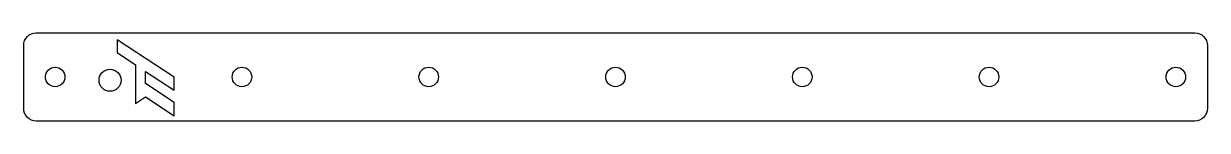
# Model space of a CAD drawing. Header units: millimetres. Extents: x -93 to 95, y -7 to 7.
import ezdxf

# ---------------------------------------------------------------- set-up
doc = ezdxf.new("R2010")
doc.units = ezdxf.units.MM
doc.layers.get('0').update_dxf_attribs({"linetype": 'CONTINUOUS'})

msp = doc.modelspace()

# ---------------------------------------------------------------- linework, layer by layer
msp.add_lwpolyline([(95.29, -4.63, -0.414214), (93.29, -6.63), (-90.71, -6.63, -0.414214), (-92.71, -4.63), (-92.71, 5.37, -0.414214), (-90.71, 7.37), (93.29, 7.37, -0.414214), (95.29, 5.37)], format="xyb", close=True)
msp.add_lwpolyline([(-73.35, -2.8), (-68.82, -5.78), (-68.82, -3.68), (-73.35, -0.69), (-73.35, 1.26), (-68.82, -1.73), (-68.82, 0.33), (-77.88, 6.29), (-77.88, 4.24), (-74.95, 2.31), (-74.95, -3.82)], close=True)
for centre, radius in [((-87.71, 0.37), 1.55), ((-58.05, 0.37), 1.55), ((-28.38, 0.37), 1.55), ((1.29, 0.37), 1.55), ((30.95, 0.37), 1.55), ((60.62, 0.37), 1.55), ((90.29, 0.37), 1.55), ((-79, -0.14), 1.75)]:
    msp.add_circle(centre, radius)

doc.saveas('drawing.dxf')
